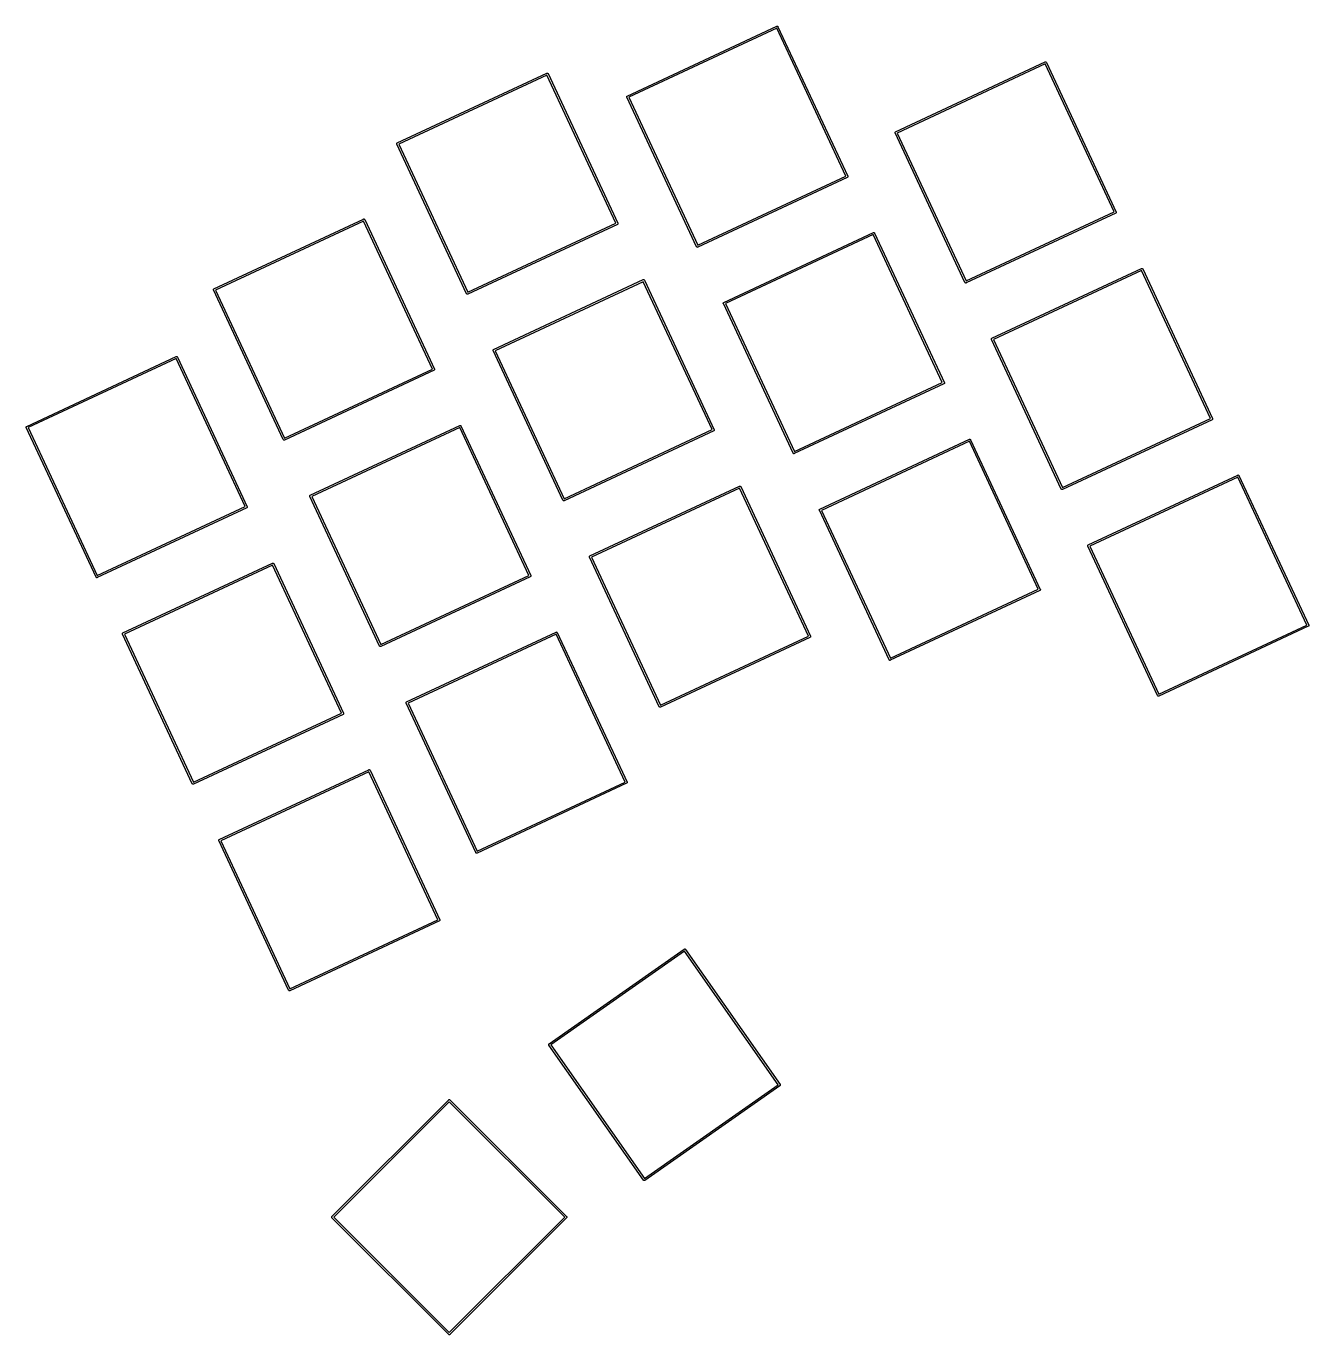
# Model space of a CAD drawing. Extents: x 18 to 265, y -156 to -47.
# Drawn here: x 158.1 to 265.3, y -156.3 to -46.9 of the extents above; entities that cross this region are included whole.
import ezdxf

# ---------------------------------------------------------------- set-up
doc = ezdxf.new("R2010")
doc.units = 0
doc.layers.add('BLACK', color=7, linetype='CONTINUOUS')

msp = doc.modelspace()

# ---------------------------------------------------------------- linework, layer by layer
at = {"layer": 'BLACK', "linetype": 'CONTINUOUS'}
for p, q in [((208.313, -52.7147), (220.82, -46.8826)), ((220.82, -46.8826), (220.829, -46.88)), ((220.829, -46.88), (220.832, -46.8781)), ((220.832, -46.8781), (220.835, -46.8784)), ((220.835, -46.8784), (220.845, -46.8758)), ((220.845, -46.8758), (220.864, -46.8809)), ((220.864, -46.8809), (220.883, -46.8826)), ((220.883, -46.8826), (220.888, -46.8873)), ((220.888, -46.8873), (220.894, -46.8891)), ((220.894, -46.8891), (220.905, -46.9051)), ((220.905, -46.9051), (220.919, -46.9188)), ((220.919, -46.9188), (226.751, -59.4259)), ((220.815, -47.0502), (208.444, -52.8189)), ((226.584, -59.4213), (220.815, -47.0502)), ((230.755, -55.7021), (243.262, -49.87)), ((243.257, -50.0376), (230.886, -55.8064)), ((249.026, -62.4087), (243.257, -50.0376)), ((243.262, -49.87), (243.271, -49.8674)), ((243.271, -49.8674), (243.274, -49.8655)), ((243.274, -49.8655), (243.277, -49.8658)), ((243.277, -49.8658), (243.287, -49.8632)), ((243.287, -49.8632), (243.306, -49.8683)), ((243.306, -49.8683), (243.325, -49.87)), ((243.325, -49.87), (243.33, -49.8748)), ((243.33, -49.8748), (243.336, -49.8765)), ((243.336, -49.8765), (243.348, -49.8925)), ((243.348, -49.8925), (243.361, -49.9063)), ((243.361, -49.9063), (249.194, -62.4133)), ((189.091, -56.6333), (201.598, -50.8012)), ((201.593, -50.9689), (189.222, -56.7376)), ((207.362, -63.34), (201.593, -50.9689)), ((201.598, -50.8012), (201.607, -50.7986)), ((201.607, -50.7986), (201.61, -50.7967)), ((201.61, -50.7967), (201.613, -50.797)), ((201.613, -50.797), (201.623, -50.7945)), ((201.623, -50.7945), (201.642, -50.7995)), ((201.642, -50.7995), (201.661, -50.8012)), ((201.661, -50.8012), (201.666, -50.806)), ((201.666, -50.806), (201.672, -50.8077)), ((201.672, -50.8077), (201.684, -50.8237)), ((201.684, -50.8237), (201.697, -50.8375)), ((201.697, -50.8375), (207.53, -63.3445)), ((208.27, -52.7892), (208.275, -52.7704)), ((208.272, -52.7988), (208.27, -52.7892)), ((208.272, -52.8021), (208.272, -52.7988)), ((208.274, -52.8048), (208.272, -52.8021)), ((208.276, -52.8144), (208.274, -52.8048)), ((208.275, -52.7704), (208.276, -52.751)), ((208.276, -52.751), (208.281, -52.7462)), ((214.108, -65.3214), (208.276, -52.8144)), ((208.281, -52.7462), (208.283, -52.7396)), ((208.283, -52.7396), (208.299, -52.7285)), ((208.299, -52.7285), (208.313, -52.7147)), ((208.444, -52.8189), (214.213, -65.19)), ((230.712, -55.7766), (230.717, -55.7578)), ((230.714, -55.7862), (230.712, -55.7766)), ((230.714, -55.7895), (230.714, -55.7862)), ((230.716, -55.7922), (230.714, -55.7895)), ((230.717, -55.7578), (230.718, -55.7384)), ((230.718, -55.7384), (230.723, -55.7336)), ((230.723, -55.7336), (230.725, -55.7271)), ((230.725, -55.7271), (230.741, -55.7159)), ((230.741, -55.7159), (230.755, -55.7021)), ((189.048, -56.7079), (189.053, -56.689)), ((189.05, -56.7174), (189.048, -56.7079)), ((189.05, -56.7207), (189.05, -56.7174)), ((189.052, -56.7235), (189.05, -56.7207)), ((189.054, -56.733), (189.052, -56.7235)), ((189.053, -56.689), (189.054, -56.6696)), ((189.054, -56.6696), (189.059, -56.6648)), ((194.887, -69.2401), (189.054, -56.733)), ((189.059, -56.6648), (189.061, -56.6583)), ((189.061, -56.6583), (189.077, -56.6471)), ((189.077, -56.6471), (189.091, -56.6333)), ((189.222, -56.7376), (194.991, -69.1087)), ((230.718, -55.8018), (230.716, -55.7922)), ((236.551, -68.3088), (230.718, -55.8018)), ((230.886, -55.8064), (236.655, -68.1775)), ((226.715, -59.5256), (214.208, -65.3577)), ((214.213, -65.19), (226.584, -59.4213)), ((226.729, -59.5118), (226.715, -59.5256)), ((226.745, -59.5006), (226.729, -59.5118)), ((226.747, -59.4941), (226.745, -59.5006)), ((226.751, -59.4893), (226.747, -59.4941)), ((226.751, -59.4259), (226.754, -59.4354)), ((226.753, -59.4699), (226.751, -59.4893)), ((226.758, -59.451), (226.753, -59.4699)), ((226.754, -59.4354), (226.756, -59.4382)), ((226.756, -59.4382), (226.756, -59.4415)), ((226.756, -59.4415), (226.758, -59.451)), ((173.758, -68.8279), (186.265, -62.9957)), ((186.26, -63.1634), (173.889, -68.9321)), ((192.029, -75.5345), (186.26, -63.1634)), ((186.265, -62.9957), (186.274, -62.9932)), ((186.274, -62.9932), (186.277, -62.9913)), ((186.277, -62.9913), (186.28, -62.9915)), ((186.28, -62.9915), (186.29, -62.989)), ((186.29, -62.989), (186.309, -62.994)), ((186.309, -62.994), (186.328, -62.9957)), ((186.328, -62.9957), (186.333, -63.0005)), ((186.333, -63.0005), (186.339, -63.0023)), ((186.339, -63.0023), (186.351, -63.0182)), ((186.351, -63.0182), (186.364, -63.032)), ((186.364, -63.032), (192.197, -75.5391)), ((207.493, -63.4442), (194.986, -69.2763)), ((194.991, -69.1087), (207.362, -63.34)), ((207.507, -63.4304), (207.493, -63.4442)), ((207.523, -63.4192), (207.507, -63.4304)), ((207.525, -63.4127), (207.523, -63.4192)), ((207.53, -63.4079), (207.525, -63.4127)), ((207.53, -63.3445), (207.532, -63.3541)), ((207.531, -63.3885), (207.53, -63.4079)), ((207.536, -63.3697), (207.531, -63.3885)), ((207.532, -63.3541), (207.534, -63.3568)), ((207.534, -63.3568), (207.534, -63.3601)), ((207.534, -63.3601), (207.536, -63.3697)), ((249.157, -62.513), (236.65, -68.3451)), ((236.655, -68.1775), (249.026, -62.4087)), ((249.171, -62.4992), (249.157, -62.513)), ((249.187, -62.488), (249.171, -62.4992)), ((249.189, -62.4815), (249.187, -62.488)), ((249.194, -62.4767), (249.189, -62.4815)), ((249.194, -62.4133), (249.196, -62.4229)), ((249.195, -62.4573), (249.194, -62.4767)), ((249.2, -62.4385), (249.195, -62.4573)), ((249.196, -62.4229), (249.198, -62.4256)), ((249.198, -62.4256), (249.198, -62.4289)), ((249.198, -62.4289), (249.2, -62.4385)), ((216.388, -69.9684), (228.895, -64.1363)), ((228.89, -64.304), (216.519, -70.0727)), ((234.659, -76.6751), (228.89, -64.304)), ((228.895, -64.1363), (228.904, -64.1338)), ((228.904, -64.1338), (228.907, -64.1318)), ((228.907, -64.1318), (228.911, -64.1321)), ((228.911, -64.1321), (228.92, -64.1296)), ((228.92, -64.1296), (228.939, -64.1346)), ((228.939, -64.1346), (228.958, -64.1363)), ((228.958, -64.1363), (228.963, -64.1411)), ((228.963, -64.1411), (228.97, -64.1428)), ((228.97, -64.1428), (228.981, -64.1588)), ((228.981, -64.1588), (228.995, -64.1726)), ((228.995, -64.1726), (234.827, -76.6796)), ((214.122, -65.3352), (214.108, -65.3214)), ((214.133, -65.3512), (214.122, -65.3352)), ((214.14, -65.3529), (214.133, -65.3512)), ((214.145, -65.3577), (214.14, -65.3529)), ((214.164, -65.3594), (214.145, -65.3577)), ((214.183, -65.3644), (214.164, -65.3594)), ((214.192, -65.3619), (214.183, -65.3644)), ((214.196, -65.3622), (214.192, -65.3619)), ((214.198, -65.3602), (214.196, -65.3622)), ((214.208, -65.3577), (214.198, -65.3602)), ((238.806, -72.9673), (251.313, -67.1351)), ((251.308, -67.3028), (238.937, -73.0715)), ((257.077, -79.6739), (251.308, -67.3028)), ((251.313, -67.1351), (251.322, -67.1326)), ((251.322, -67.1326), (251.325, -67.1307)), ((251.325, -67.1307), (251.328, -67.131)), ((251.328, -67.131), (251.338, -67.1284)), ((251.338, -67.1284), (251.357, -67.1334)), ((251.357, -67.1334), (251.376, -67.1351)), ((251.376, -67.1351), (251.381, -67.1399)), ((251.381, -67.1399), (251.387, -67.1417)), ((251.387, -67.1417), (251.399, -67.1576)), ((251.399, -67.1576), (251.412, -67.1714)), ((251.412, -67.1714), (257.244, -79.6785)), ((173.715, -68.9024), (173.72, -68.8835)), ((173.717, -68.9119), (173.715, -68.9024)), ((173.717, -68.9152), (173.717, -68.9119)), ((173.719, -68.918), (173.717, -68.9152)), ((173.721, -68.9275), (173.719, -68.918)), ((173.72, -68.8835), (173.721, -68.8641)), ((173.721, -68.8641), (173.726, -68.8593)), ((173.726, -68.8593), (173.728, -68.8528)), ((173.728, -68.8528), (173.744, -68.8416)), ((173.744, -68.8416), (173.758, -68.8279)), ((197.142, -73.8985), (209.649, -68.0664)), ((209.644, -68.234), (197.273, -74.0028)), ((215.413, -80.6051), (209.644, -68.234)), ((209.649, -68.0664), (209.658, -68.0638)), ((209.658, -68.0638), (209.661, -68.0619)), ((209.661, -68.0619), (209.664, -68.0622)), ((209.664, -68.0622), (209.674, -68.0596)), ((209.674, -68.0596), (209.693, -68.0647)), ((209.693, -68.0647), (209.712, -68.0664)), ((209.712, -68.0664), (209.717, -68.0712)), ((209.717, -68.0712), (209.723, -68.0729)), ((209.723, -68.0729), (209.735, -68.0889)), ((209.735, -68.0889), (209.748, -68.1026)), ((209.748, -68.1026), (215.58, -80.6097)), ((236.564, -68.3226), (236.551, -68.3088)), ((236.576, -68.3386), (236.564, -68.3226)), ((236.582, -68.3403), (236.576, -68.3386)), ((236.587, -68.3451), (236.582, -68.3403)), ((236.606, -68.3468), (236.587, -68.3451)), ((236.625, -68.3518), (236.606, -68.3468)), ((236.635, -68.3493), (236.625, -68.3518)), ((236.638, -68.3496), (236.635, -68.3493)), ((236.641, -68.3477), (236.638, -68.3496)), ((236.65, -68.3451), (236.641, -68.3477)), ((179.554, -81.4346), (173.721, -68.9275)), ((173.889, -68.9321), (179.658, -81.3032)), ((194.9, -69.2538), (194.887, -69.2401)), ((194.911, -69.2698), (194.9, -69.2538)), ((194.918, -69.2715), (194.911, -69.2698)), ((194.923, -69.2763), (194.918, -69.2715)), ((194.942, -69.278), (194.923, -69.2763)), ((194.961, -69.2831), (194.942, -69.278)), ((194.971, -69.2805), (194.961, -69.2831)), ((194.974, -69.2808), (194.971, -69.2805)), ((194.977, -69.2789), (194.974, -69.2808)), ((194.986, -69.2763), (194.977, -69.2789)), ((216.35, -70.0241), (216.352, -70.0047)), ((216.352, -70.0047), (216.356, -69.9999)), ((216.356, -69.9999), (216.358, -69.9934)), ((216.358, -69.9934), (216.374, -69.9822)), ((216.374, -69.9822), (216.388, -69.9684)), ((216.345, -70.043), (216.35, -70.0241)), ((216.347, -70.0525), (216.345, -70.043)), ((216.347, -70.0558), (216.347, -70.0525)), ((216.349, -70.0586), (216.347, -70.0558)), ((216.352, -70.0681), (216.349, -70.0586)), ((222.184, -82.5752), (216.352, -70.0681)), ((216.519, -70.0727), (222.288, -82.4438)), ((238.763, -73.0418), (238.768, -73.023)), ((238.765, -73.0513), (238.763, -73.0418)), ((238.765, -73.0547), (238.765, -73.0513)), ((238.767, -73.0574), (238.765, -73.0547)), ((238.769, -73.0669), (238.767, -73.0574)), ((238.768, -73.023), (238.769, -73.0035)), ((238.769, -73.0035), (238.774, -72.9988)), ((244.601, -85.574), (238.769, -73.0669)), ((238.774, -72.9988), (238.776, -72.9922)), ((238.776, -72.9922), (238.792, -72.981)), ((238.792, -72.981), (238.806, -72.9673)), ((238.937, -73.0715), (244.706, -85.4426)), ((197.099, -73.973), (197.104, -73.9542)), ((197.101, -73.9826), (197.099, -73.973)), ((197.101, -73.9859), (197.101, -73.9826)), ((197.103, -73.9886), (197.101, -73.9859)), ((197.105, -73.9982), (197.103, -73.9886)), ((197.104, -73.9542), (197.105, -73.9348)), ((197.105, -73.9348), (197.11, -73.93)), ((202.937, -86.5052), (197.105, -73.9982)), ((197.11, -73.93), (197.112, -73.9235)), ((197.112, -73.9235), (197.128, -73.9123)), ((197.128, -73.9123), (197.142, -73.8985)), ((197.273, -74.0028), (203.042, -86.3739)), ((158.103, -80.3318), (170.61, -74.4996)), ((170.605, -74.6673), (158.234, -80.436)), ((176.374, -87.0384), (170.605, -74.6673)), ((170.61, -74.4996), (170.619, -74.4971)), ((170.619, -74.4971), (170.622, -74.4952)), ((170.622, -74.4952), (170.625, -74.4955)), ((170.625, -74.4955), (170.635, -74.4929)), ((170.635, -74.4929), (170.654, -74.4979)), ((170.654, -74.4979), (170.673, -74.4996)), ((170.673, -74.4996), (170.678, -74.5044)), ((170.678, -74.5044), (170.685, -74.5062)), ((170.685, -74.5062), (170.696, -74.5221)), ((170.696, -74.5221), (170.709, -74.5359)), ((170.709, -74.5359), (176.542, -87.043)), ((192.16, -75.6387), (179.653, -81.4709)), ((179.658, -81.3032), (192.029, -75.5345)), ((192.174, -75.6249), (192.16, -75.6387)), ((192.19, -75.6138), (192.174, -75.6249)), ((192.192, -75.6072), (192.19, -75.6138)), ((192.197, -75.6024), (192.192, -75.6072)), ((192.197, -75.5391), (192.199, -75.5486)), ((192.198, -75.583), (192.197, -75.6024)), ((192.203, -75.5642), (192.198, -75.583)), ((192.199, -75.5486), (192.201, -75.5513)), ((192.201, -75.5513), (192.201, -75.5547)), ((192.201, -75.5547), (192.203, -75.5642)), ((234.79, -76.7793), (222.283, -82.6114)), ((222.288, -82.4438), (234.659, -76.6751)), ((234.804, -76.7655), (234.79, -76.7793)), ((234.82, -76.7544), (234.804, -76.7655)), ((234.822, -76.7478), (234.82, -76.7544)), ((234.827, -76.743), (234.822, -76.7478)), ((234.827, -76.6796), (234.829, -76.6892)), ((234.828, -76.7236), (234.827, -76.743)), ((234.833, -76.7048), (234.828, -76.7236)), ((234.829, -76.6892), (234.831, -76.6919)), ((234.831, -76.6919), (234.831, -76.6952)), ((234.831, -76.6952), (234.833, -76.7048)), ((257.208, -79.7781), (244.701, -85.6103)), ((244.706, -85.4426), (257.077, -79.6739)), ((257.222, -79.7644), (257.208, -79.7781)), ((257.238, -79.7532), (257.222, -79.7644)), ((257.24, -79.7466), (257.238, -79.7532)), ((257.244, -79.7419), (257.24, -79.7466)), ((257.244, -79.6785), (257.247, -79.688)), ((257.246, -79.7224), (257.244, -79.7419)), ((257.251, -79.7036), (257.246, -79.7224)), ((257.247, -79.688), (257.249, -79.6907)), ((257.249, -79.6907), (257.249, -79.6941)), ((257.249, -79.6941), (257.251, -79.7036)), ((158.06, -80.4063), (158.065, -80.3875)), ((158.062, -80.4158), (158.06, -80.4063)), ((158.062, -80.4192), (158.062, -80.4158)), ((158.064, -80.4219), (158.062, -80.4192)), ((158.066, -80.4314), (158.064, -80.4219)), ((158.065, -80.3875), (158.066, -80.368)), ((158.066, -80.368), (158.071, -80.3633)), ((163.899, -92.9385), (158.066, -80.4314)), ((158.071, -80.3633), (158.073, -80.3567)), ((158.073, -80.3567), (158.089, -80.3455)), ((158.089, -80.3455), (158.103, -80.3318)), ((158.234, -80.436), (164.003, -92.8071)), ((181.809, -86.093), (194.316, -80.2609)), ((194.311, -80.4285), (181.94, -86.1973)), ((200.08, -92.7996), (194.311, -80.4285)), ((194.316, -80.2609), (194.325, -80.2583)), ((194.325, -80.2583), (194.328, -80.2564)), ((194.328, -80.2564), (194.331, -80.2567)), ((194.331, -80.2567), (194.341, -80.2541)), ((194.341, -80.2541), (194.36, -80.2592)), ((194.36, -80.2592), (194.379, -80.2609)), ((194.379, -80.2609), (194.384, -80.2657)), ((194.384, -80.2657), (194.39, -80.2674)), ((194.39, -80.2674), (194.402, -80.2834)), ((194.402, -80.2834), (194.415, -80.2972)), ((194.415, -80.2972), (200.247, -92.8042)), ((215.544, -80.7094), (203.037, -86.5415)), ((203.042, -86.3739), (215.413, -80.6051)), ((215.558, -80.6956), (215.544, -80.7094)), ((215.574, -80.6844), (215.558, -80.6956)), ((215.576, -80.6779), (215.574, -80.6844)), ((215.58, -80.6731), (215.576, -80.6779)), ((215.58, -80.6097), (215.583, -80.6193)), ((215.582, -80.6537), (215.58, -80.6731)), ((215.587, -80.6349), (215.582, -80.6537)), ((215.583, -80.6193), (215.585, -80.622)), ((215.585, -80.622), (215.585, -80.6253)), ((215.585, -80.6253), (215.587, -80.6349)), ((179.567, -81.4484), (179.554, -81.4346)), ((179.579, -81.4643), (179.567, -81.4484)), ((179.585, -81.4661), (179.579, -81.4643)), ((179.59, -81.4709), (179.585, -81.4661)), ((179.609, -81.4725), (179.59, -81.4709)), ((179.628, -81.4776), (179.609, -81.4725)), ((179.638, -81.475), (179.628, -81.4776)), ((179.641, -81.4753), (179.638, -81.475)), ((179.644, -81.4734), (179.641, -81.4753)), ((179.653, -81.4709), (179.644, -81.4734)), ((224.414, -87.245), (236.921, -81.4129)), ((236.917, -81.5805), (224.546, -87.3493)), ((242.685, -93.9516), (236.917, -81.5805)), ((236.921, -81.4129), (236.931, -81.4103)), ((236.931, -81.4103), (236.934, -81.4084)), ((236.934, -81.4084), (236.937, -81.4087)), ((236.937, -81.4087), (236.946, -81.4061)), ((236.946, -81.4061), (236.965, -81.4112)), ((236.965, -81.4112), (236.985, -81.4129)), ((236.985, -81.4129), (236.99, -81.4177)), ((236.99, -81.4177), (236.996, -81.4194)), ((236.996, -81.4194), (237.007, -81.4354)), ((237.007, -81.4354), (237.021, -81.4492)), ((237.021, -81.4492), (242.853, -93.9562)), ((222.198, -82.5889), (222.184, -82.5752)), ((222.209, -82.6049), (222.198, -82.5889)), ((222.215, -82.6067), (222.209, -82.6049)), ((222.22, -82.6114), (222.215, -82.6067)), ((222.239, -82.6131), (222.22, -82.6114)), ((222.258, -82.6182), (222.239, -82.6131)), ((222.268, -82.6156), (222.258, -82.6182)), ((222.271, -82.6159), (222.268, -82.6156)), ((222.274, -82.614), (222.271, -82.6159)), ((222.283, -82.6114), (222.274, -82.614)), ((217.699, -85.3315), (217.709, -85.329)), ((217.709, -85.329), (217.712, -85.3271)), ((217.712, -85.3271), (217.715, -85.3274)), ((217.715, -85.3274), (217.725, -85.3248)), ((217.725, -85.3248), (217.743, -85.3298)), ((246.856, -90.2324), (259.364, -84.4003)), ((259.359, -84.5679), (246.988, -90.3367)), ((265.128, -96.939), (259.359, -84.5679)), ((259.364, -84.4003), (259.373, -84.3977)), ((259.373, -84.3977), (259.376, -84.3958)), ((259.376, -84.3958), (259.379, -84.3961)), ((259.379, -84.3961), (259.389, -84.3936)), ((259.389, -84.3936), (259.408, -84.3986)), ((259.408, -84.3986), (259.427, -84.4003)), ((259.427, -84.4003), (259.432, -84.4051)), ((259.432, -84.4051), (259.438, -84.4068)), ((259.438, -84.4068), (259.449, -84.4228)), ((259.449, -84.4228), (259.463, -84.4366)), ((259.463, -84.4366), (265.295, -96.9436)), ((181.766, -86.1675), (181.771, -86.1487)), ((181.768, -86.1771), (181.766, -86.1675)), ((181.768, -86.1804), (181.768, -86.1771)), ((181.77, -86.1831), (181.768, -86.1804)), ((181.772, -86.1927), (181.77, -86.1831)), ((181.771, -86.1487), (181.772, -86.1293)), ((181.772, -86.1293), (181.777, -86.1245)), ((187.604, -98.6997), (181.772, -86.1927)), ((181.777, -86.1245), (181.779, -86.118)), ((181.779, -86.118), (181.795, -86.1068)), ((181.795, -86.1068), (181.809, -86.093)), ((181.94, -86.1973), (187.709, -98.5684)), ((205.192, -91.1637), (217.699, -85.3315)), ((217.695, -85.4992), (205.324, -91.2679)), ((223.464, -97.8703), (217.695, -85.4992)), ((217.743, -85.3298), (217.763, -85.3315)), ((217.763, -85.3315), (217.768, -85.3363)), ((217.768, -85.3363), (217.774, -85.3381)), ((217.774, -85.3381), (217.785, -85.354)), ((217.785, -85.354), (217.799, -85.3678)), ((217.799, -85.3678), (223.631, -97.8749)), ((244.615, -85.5878), (244.601, -85.574)), ((244.626, -85.6037), (244.615, -85.5878)), ((244.633, -85.6055), (244.626, -85.6037)), ((244.638, -85.6103), (244.633, -85.6055)), ((244.657, -85.612), (244.638, -85.6103)), ((244.676, -85.617), (244.657, -85.612)), ((244.686, -85.6144), (244.676, -85.617)), ((244.689, -85.6147), (244.686, -85.6144)), ((244.692, -85.6128), (244.689, -85.6147)), ((244.701, -85.6103), (244.692, -85.6128)), ((176.505, -87.1426), (163.998, -92.9748)), ((164.003, -92.8071), (176.374, -87.0384)), ((176.519, -87.1289), (176.505, -87.1426)), ((176.535, -87.1177), (176.519, -87.1289)), ((176.537, -87.1111), (176.535, -87.1177)), ((176.542, -87.1064), (176.537, -87.1111)), ((176.542, -87.043), (176.544, -87.0525)), ((176.543, -87.0869), (176.542, -87.1064)), ((176.548, -87.0681), (176.543, -87.0869)), ((176.544, -87.0525), (176.546, -87.0552)), ((176.546, -87.0552), (176.546, -87.0586)), ((176.546, -87.0586), (176.548, -87.0681)), ((202.951, -86.519), (202.937, -86.5052)), ((202.962, -86.535), (202.951, -86.519)), ((202.969, -86.5367), (202.962, -86.535)), ((202.974, -86.5415), (202.969, -86.5367)), ((202.993, -86.5432), (202.974, -86.5415)), ((203.012, -86.5482), (202.993, -86.5432)), ((203.021, -86.5457), (203.012, -86.5482)), ((203.025, -86.546), (203.021, -86.5457)), ((203.028, -86.5441), (203.025, -86.546)), ((203.037, -86.5415), (203.028, -86.5441)), ((224.371, -87.3195), (224.376, -87.3007)), ((224.374, -87.3291), (224.371, -87.3195)), ((224.374, -87.3324), (224.374, -87.3291)), ((224.375, -87.3351), (224.374, -87.3324)), ((224.378, -87.3447), (224.375, -87.3351)), ((224.376, -87.3007), (224.378, -87.2813)), ((224.378, -87.2813), (224.383, -87.2765)), ((230.21, -99.8517), (224.378, -87.3447)), ((224.383, -87.2765), (224.385, -87.27)), ((224.385, -87.27), (224.401, -87.2588)), ((224.401, -87.2588), (224.414, -87.245)), ((224.546, -87.3493), (230.314, -99.7204)), ((246.813, -90.3069), (246.819, -90.2881)), ((246.816, -90.3165), (246.813, -90.3069)), ((246.816, -90.3198), (246.816, -90.3165)), ((246.818, -90.3225), (246.816, -90.3198)), ((246.82, -90.3321), (246.818, -90.3225)), ((246.819, -90.2881), (246.82, -90.2687)), ((246.82, -90.2687), (246.825, -90.2639)), ((252.652, -102.839), (246.82, -90.3321)), ((246.825, -90.2639), (246.827, -90.2574)), ((246.827, -90.2574), (246.843, -90.2462)), ((246.843, -90.2462), (246.856, -90.2324)), ((246.988, -90.3367), (252.757, -102.708)), ((166.154, -97.5969), (178.661, -91.7648)), ((178.661, -91.7648), (178.67, -91.7622)), ((178.67, -91.7622), (178.673, -91.7603)), ((178.673, -91.7603), (178.676, -91.7606)), ((178.676, -91.7606), (178.686, -91.7581)), ((178.686, -91.7581), (178.705, -91.7631)), ((178.705, -91.7631), (178.724, -91.7648)), ((178.724, -91.7648), (178.729, -91.7696)), ((178.729, -91.7696), (178.735, -91.7713)), ((178.735, -91.7713), (178.747, -91.7873)), ((178.747, -91.7873), (178.76, -91.8011)), ((178.76, -91.8011), (184.592, -104.308)), ((205.149, -91.2382), (205.154, -91.2194)), ((205.152, -91.2477), (205.149, -91.2382)), ((205.152, -91.2511), (205.152, -91.2477)), ((205.154, -91.2538), (205.152, -91.2511)), ((205.154, -91.2194), (205.156, -91.1999)), ((205.156, -91.2633), (205.154, -91.2538)), ((205.156, -91.1999), (205.161, -91.1952)), ((210.988, -103.77), (205.156, -91.2633)), ((205.161, -91.1952), (205.163, -91.1886)), ((205.163, -91.1886), (205.179, -91.1774)), ((205.179, -91.1774), (205.192, -91.1637)), ((205.324, -91.2679), (211.093, -103.639)), ((163.912, -92.9523), (163.899, -92.9385)), ((163.924, -92.9682), (163.912, -92.9523)), ((163.93, -92.97), (163.924, -92.9682)), ((163.935, -92.9748), (163.93, -92.97)), ((163.954, -92.9765), (163.935, -92.9748)), ((163.973, -92.9815), (163.954, -92.9765)), ((163.983, -92.9789), (163.973, -92.9815)), ((163.986, -92.9792), (163.983, -92.9789)), ((163.989, -92.9773), (163.986, -92.9792)), ((163.998, -92.9748), (163.989, -92.9773)), ((178.656, -91.9324), (166.285, -97.7012)), ((184.425, -104.304), (178.656, -91.9324)), ((200.211, -92.9039), (187.704, -98.736)), ((187.709, -98.5684), (200.08, -92.7996)), ((200.225, -92.8901), (200.211, -92.9039)), ((200.241, -92.8789), (200.225, -92.8901)), ((200.243, -92.8724), (200.241, -92.8789)), ((200.247, -92.8676), (200.243, -92.8724)), ((200.247, -92.8042), (200.25, -92.8138)), ((200.249, -92.8482), (200.247, -92.8676)), ((200.254, -92.8294), (200.249, -92.8482)), ((200.25, -92.8138), (200.252, -92.8165)), ((200.252, -92.8165), (200.252, -92.8198)), ((200.252, -92.8198), (200.254, -92.8294)), ((242.817, -94.0559), (230.31, -99.888)), ((230.314, -99.7204), (242.685, -93.9516)), ((242.831, -94.0421), (242.817, -94.0559)), ((242.847, -94.0309), (242.831, -94.0421)), ((242.848, -94.0244), (242.847, -94.0309)), ((242.853, -94.0196), (242.848, -94.0244)), ((242.853, -93.9562), (242.856, -93.9658)), ((242.855, -94.0002), (242.853, -94.0196)), ((242.86, -93.9814), (242.855, -94.0002)), ((242.856, -93.9658), (242.858, -93.9685)), ((242.858, -93.9685), (242.857, -93.9718)), ((242.857, -93.9718), (242.86, -93.9814)), ((265.259, -97.0433), (252.752, -102.875)), ((252.757, -102.708), (265.128, -96.939)), ((265.273, -97.0295), (265.259, -97.0433)), ((265.289, -97.0183), (265.273, -97.0295)), ((265.291, -97.0118), (265.289, -97.0183)), ((265.295, -97.007), (265.291, -97.0118)), ((265.295, -96.9436), (265.298, -96.9532)), ((265.297, -96.9876), (265.295, -97.007)), ((265.302, -96.9688), (265.297, -96.9876)), ((265.298, -96.9532), (265.3, -96.9559)), ((265.3, -96.9559), (265.3, -96.9592)), ((265.3, -96.9592), (265.302, -96.9688)), ((166.111, -97.6714), (166.116, -97.6526)), ((166.113, -97.681), (166.111, -97.6714)), ((166.113, -97.6843), (166.113, -97.681)), ((166.115, -97.687), (166.113, -97.6843)), ((166.117, -97.6966), (166.115, -97.687)), ((166.116, -97.6526), (166.117, -97.6332)), ((166.117, -97.6332), (166.122, -97.6284)), ((171.949, -110.204), (166.117, -97.6966)), ((166.122, -97.6284), (166.124, -97.6219)), ((166.124, -97.6219), (166.14, -97.6107)), ((166.14, -97.6107), (166.154, -97.5969)), ((166.285, -97.7012), (172.054, -110.072)), ((189.859, -103.358), (202.367, -97.5261)), ((202.362, -97.6937), (189.991, -103.462)), ((208.131, -110.065), (202.362, -97.6937)), ((202.367, -97.5261), (202.376, -97.5235)), ((202.376, -97.5235), (202.379, -97.5216)), ((202.379, -97.5216), (202.382, -97.5219)), ((202.382, -97.5219), (202.392, -97.5193)), ((202.392, -97.5193), (202.411, -97.5244)), ((202.411, -97.5244), (202.43, -97.5261)), ((202.43, -97.5261), (202.435, -97.5308)), ((202.435, -97.5308), (202.441, -97.5326)), ((202.441, -97.5326), (202.452, -97.5486)), ((202.452, -97.5486), (202.466, -97.5623)), ((202.466, -97.5623), (208.298, -110.069)), ((223.595, -97.9745), (211.088, -103.807)), ((211.093, -103.639), (223.464, -97.8703)), ((223.609, -97.9608), (223.595, -97.9745)), ((223.625, -97.9496), (223.609, -97.9608)), ((223.627, -97.943), (223.625, -97.9496)), ((223.631, -97.9383), (223.627, -97.943)), ((223.631, -97.8749), (223.634, -97.8844)), ((223.633, -97.9188), (223.631, -97.9383)), ((223.638, -97.9), (223.633, -97.9188)), ((223.634, -97.8844), (223.636, -97.8871)), ((223.636, -97.8871), (223.635, -97.8905)), ((223.635, -97.8905), (223.638, -97.9)), ((187.618, -98.7135), (187.604, -98.6997)), ((187.629, -98.7295), (187.618, -98.7135)), ((187.636, -98.7312), (187.629, -98.7295)), ((187.641, -98.736), (187.636, -98.7312)), ((187.66, -98.7377), (187.641, -98.736)), ((187.679, -98.7428), (187.66, -98.7377)), ((187.689, -98.7402), (187.679, -98.7428)), ((187.692, -98.7405), (187.689, -98.7402)), ((187.695, -98.7386), (187.692, -98.7405)), ((187.704, -98.736), (187.695, -98.7386)), ((230.224, -99.8655), (230.21, -99.8517)), ((230.235, -99.8815), (230.224, -99.8655)), ((230.242, -99.8832), (230.235, -99.8815)), ((230.246, -99.888), (230.242, -99.8832)), ((230.266, -99.8897), (230.246, -99.888)), ((230.285, -99.8948), (230.266, -99.8897)), ((230.294, -99.8922), (230.285, -99.8948)), ((230.298, -99.8925), (230.294, -99.8922)), ((230.3, -99.8906), (230.298, -99.8925)), ((230.31, -99.888), (230.3, -99.8906)), ((189.816, -103.433), (189.822, -103.414)), ((189.819, -103.442), (189.816, -103.433)), ((189.819, -103.446), (189.819, -103.442)), ((189.821, -103.448), (189.819, -103.446)), ((189.823, -103.458), (189.821, -103.448)), ((189.822, -103.414), (189.823, -103.394)), ((189.823, -103.394), (189.828, -103.39)), ((195.655, -115.965), (189.823, -103.458)), ((189.828, -103.39), (189.83, -103.383)), ((189.83, -103.383), (189.846, -103.372)), ((189.846, -103.372), (189.859, -103.358)), ((189.991, -103.462), (195.76, -115.834)), ((211.002, -103.784), (210.988, -103.77)), ((211.013, -103.8), (211.002, -103.784)), ((211.02, -103.802), (211.013, -103.8)), ((211.025, -103.807), (211.02, -103.802)), ((211.044, -103.808), (211.025, -103.807)), ((211.063, -103.813), (211.044, -103.808)), ((211.072, -103.811), (211.063, -103.813)), ((211.076, -103.811), (211.072, -103.811)), ((211.078, -103.809), (211.076, -103.811)), ((211.088, -103.807), (211.078, -103.809)), ((252.666, -102.853), (252.652, -102.839)), ((252.677, -102.869), (252.666, -102.853)), ((252.684, -102.871), (252.677, -102.869)), ((252.689, -102.875), (252.684, -102.871)), ((252.708, -102.877), (252.689, -102.875)), ((252.727, -102.882), (252.708, -102.877)), ((252.736, -102.88), (252.727, -102.882)), ((252.74, -102.88), (252.736, -102.88)), ((252.742, -102.878), (252.74, -102.88)), ((252.752, -102.875), (252.742, -102.878)), ((184.556, -104.408), (172.049, -110.24)), ((172.054, -110.072), (184.425, -104.304)), ((184.57, -104.394), (184.556, -104.408)), ((184.586, -104.383), (184.57, -104.394)), ((184.588, -104.376), (184.586, -104.383)), ((184.592, -104.372), (184.588, -104.376)), ((184.592, -104.308), (184.595, -104.318)), ((184.594, -104.352), (184.592, -104.372)), ((184.599, -104.333), (184.594, -104.352)), ((184.595, -104.318), (184.597, -104.32)), ((184.597, -104.32), (184.597, -104.324)), ((184.597, -104.324), (184.599, -104.333)), ((174.204, -114.862), (186.712, -109.03)), ((186.707, -109.198), (174.336, -114.966)), ((192.476, -121.569), (186.707, -109.198)), ((186.712, -109.03), (186.721, -109.027)), ((186.721, -109.027), (186.724, -109.025)), ((186.724, -109.025), (186.727, -109.026)), ((186.727, -109.026), (186.737, -109.023)), ((186.737, -109.023), (186.756, -109.028)), ((186.756, -109.028), (186.775, -109.03)), ((186.775, -109.03), (186.78, -109.035)), ((186.78, -109.035), (186.786, -109.037)), ((186.786, -109.037), (186.797, -109.052)), ((186.797, -109.052), (186.811, -109.066)), ((186.811, -109.066), (192.643, -121.573)), ((171.963, -110.217), (171.949, -110.204)), ((171.974, -110.233), (171.963, -110.217)), ((171.981, -110.235), (171.974, -110.233)), ((171.986, -110.24), (171.981, -110.235)), ((172.005, -110.242), (171.986, -110.24)), ((172.024, -110.247), (172.005, -110.242)), ((172.034, -110.244), (172.024, -110.247)), ((172.037, -110.244), (172.034, -110.244)), ((172.04, -110.242), (172.037, -110.244)), ((172.049, -110.24), (172.04, -110.242)), ((208.262, -110.169), (195.755, -116.001)), ((195.76, -115.834), (208.131, -110.065)), ((208.276, -110.155), (208.262, -110.169)), ((208.292, -110.144), (208.276, -110.155)), ((208.294, -110.138), (208.292, -110.144)), ((208.298, -110.133), (208.294, -110.138)), ((208.298, -110.069), (208.301, -110.079)), ((208.3, -110.113), (208.298, -110.133)), ((208.305, -110.095), (208.3, -110.113)), ((208.301, -110.079), (208.303, -110.082)), ((208.303, -110.082), (208.303, -110.085)), ((208.303, -110.085), (208.305, -110.095)), ((174.191, -114.876), (174.204, -114.862)), ((174.161, -114.937), (174.167, -114.918)), ((174.164, -114.946), (174.161, -114.937)), ((174.164, -114.949), (174.164, -114.946)), ((174.166, -114.952), (174.164, -114.949)), ((174.168, -114.962), (174.166, -114.952)), ((174.167, -114.918), (174.168, -114.898)), ((174.168, -114.898), (174.173, -114.894)), ((180, -127.469), (174.168, -114.962)), ((174.173, -114.894), (174.175, -114.887)), ((174.175, -114.887), (174.191, -114.876)), ((174.336, -114.966), (180.105, -127.337)), ((195.669, -115.979), (195.655, -115.965)), ((195.68, -115.995), (195.669, -115.979)), ((195.687, -115.996), (195.68, -115.995)), ((195.692, -116.001), (195.687, -115.996)), ((195.711, -116.003), (195.692, -116.001)), ((195.73, -116.008), (195.711, -116.003)), ((195.739, -116.005), (195.73, -116.008)), ((195.743, -116.006), (195.739, -116.005)), ((195.745, -116.004), (195.743, -116.006)), ((195.755, -116.001), (195.745, -116.004)), ((192.607, -121.673), (180.1, -127.505)), ((180.105, -127.337), (192.476, -121.569)), ((192.621, -121.659), (192.607, -121.673)), ((192.637, -121.648), (192.621, -121.659)), ((192.639, -121.641), (192.637, -121.648)), ((192.643, -121.637), (192.639, -121.641)), ((192.643, -121.573), (192.646, -121.583)), ((192.645, -121.617), (192.643, -121.637)), ((192.65, -121.598), (192.645, -121.617)), ((192.646, -121.583), (192.648, -121.586)), ((192.648, -121.586), (192.648, -121.589)), ((192.648, -121.589), (192.65, -121.598)), ((201.78, -131.944), (213.084, -124.029)), ((213.109, -124.195), (201.927, -132.024)), ((213.084, -124.029), (213.093, -124.025)), ((213.093, -124.025), (213.095, -124.022)), ((213.095, -124.022), (213.099, -124.022)), ((213.099, -124.022), (213.108, -124.018)), ((213.108, -124.018), (213.127, -124.019)), ((220.938, -135.376), (213.109, -124.195)), ((213.127, -124.019), (213.147, -124.018)), ((213.147, -124.018), (213.152, -124.022)), ((213.152, -124.022), (213.159, -124.022)), ((213.159, -124.022), (213.173, -124.036)), ((213.173, -124.036), (213.189, -124.047)), ((213.189, -124.047), (221.104, -135.351)), ((180.014, -127.483), (180, -127.469)), ((180.025, -127.499), (180.014, -127.483)), ((180.032, -127.5), (180.025, -127.499)), ((180.037, -127.505), (180.032, -127.5)), ((180.056, -127.507), (180.037, -127.505)), ((180.075, -127.512), (180.056, -127.507)), ((180.084, -127.509), (180.075, -127.512)), ((180.088, -127.51), (180.084, -127.509)), ((180.09, -127.508), (180.088, -127.51)), ((180.1, -127.505), (180.09, -127.508)), ((201.75, -131.986), (201.754, -131.981)), ((201.752, -132.005), (201.75, -131.986)), ((201.75, -132.025), (201.752, -132.005)), ((201.755, -132.034), (201.75, -132.025)), ((201.754, -131.981), (201.755, -131.974)), ((201.755, -131.974), (201.769, -131.96)), ((201.755, -132.037), (201.755, -132.034)), ((201.757, -132.04), (201.755, -132.037)), ((201.761, -132.049), (201.757, -132.04)), ((209.677, -143.353), (201.761, -132.049)), ((201.769, -131.96), (201.78, -131.944)), ((201.927, -132.024), (209.757, -143.205)), ((209.757, -143.205), (220.938, -135.376)), ((221.086, -135.456), (209.781, -143.371)), ((221.097, -135.44), (221.086, -135.456)), ((221.11, -135.426), (221.097, -135.44)), ((221.104, -135.351), (221.108, -135.36)), ((221.108, -135.36), (221.11, -135.363)), ((221.11, -135.363), (221.111, -135.366)), ((221.111, -135.419), (221.11, -135.426)), ((221.111, -135.366), (221.115, -135.375)), ((221.115, -135.414), (221.111, -135.419)), ((221.115, -135.375), (221.113, -135.394)), ((221.113, -135.394), (221.115, -135.414)), ((183.627, -146.386), (193.385, -136.628)), ((193.385, -136.628), (193.394, -136.622)), ((193.394, -136.622), (193.395, -136.619)), ((193.395, -136.619), (193.399, -136.619)), ((193.399, -136.619), (193.407, -136.613)), ((193.407, -136.613), (193.426, -136.611)), ((193.426, -136.611), (193.445, -136.606)), ((193.445, -136.606), (193.451, -136.609)), ((193.451, -136.609), (193.458, -136.608)), ((193.458, -136.608), (193.474, -136.62)), ((193.474, -136.62), (193.492, -136.628)), ((193.492, -136.628), (203.25, -146.386)), ((193.439, -136.787), (183.787, -146.439)), ((203.091, -146.439), (193.439, -136.787)), ((209.693, -143.364), (209.677, -143.353)), ((209.707, -143.378), (209.693, -143.364)), ((209.713, -143.378), (209.707, -143.378)), ((209.719, -143.382), (209.713, -143.378)), ((209.738, -143.381), (209.719, -143.382)), ((209.758, -143.382), (209.738, -143.381)), ((209.767, -143.378), (209.758, -143.382)), ((209.77, -143.378), (209.767, -143.378)), ((209.772, -143.375), (209.77, -143.378)), ((209.781, -143.371), (209.772, -143.375)), ((183.606, -146.432), (183.609, -146.426)), ((183.611, -146.451), (183.606, -146.432)), ((183.608, -146.42), (183.619, -146.404)), ((183.609, -146.426), (183.608, -146.42)), ((183.612, -146.471), (183.611, -146.451)), ((183.618, -146.479), (183.612, -146.471)), ((183.619, -146.482), (183.618, -146.479)), ((183.619, -146.404), (183.627, -146.386)), ((183.622, -146.484), (183.619, -146.482)), ((183.627, -146.492), (183.622, -146.484)), ((193.385, -156.25), (183.627, -146.492)), ((183.787, -146.439), (193.439, -156.091)), ((193.439, -156.091), (203.091, -146.439)), ((203.25, -146.492), (193.492, -156.25)), ((203.25, -146.386), (203.255, -146.394)), ((203.258, -146.474), (203.25, -146.492)), ((203.255, -146.394), (203.258, -146.396)), ((203.258, -146.396), (203.259, -146.399)), ((203.269, -146.458), (203.258, -146.474)), ((203.259, -146.399), (203.265, -146.407)), ((203.265, -146.407), (203.266, -146.427)), ((203.266, -146.427), (203.271, -146.445)), ((203.271, -146.445), (203.268, -146.452)), ((203.268, -146.452), (203.269, -146.458)), ((193.403, -156.258), (193.385, -156.25)), ((193.419, -156.269), (193.403, -156.258)), ((193.426, -156.269), (193.419, -156.269)), ((193.432, -156.272), (193.426, -156.269)), ((193.451, -156.267), (193.432, -156.272)), ((193.47, -156.265), (193.451, -156.267)), ((193.478, -156.259), (193.47, -156.265)), ((193.482, -156.258), (193.478, -156.259)), ((193.483, -156.256), (193.482, -156.258)), ((193.492, -156.25), (193.483, -156.256))]:
    msp.add_line(p, q, dxfattribs=at)

doc.saveas('drawing.dxf')
